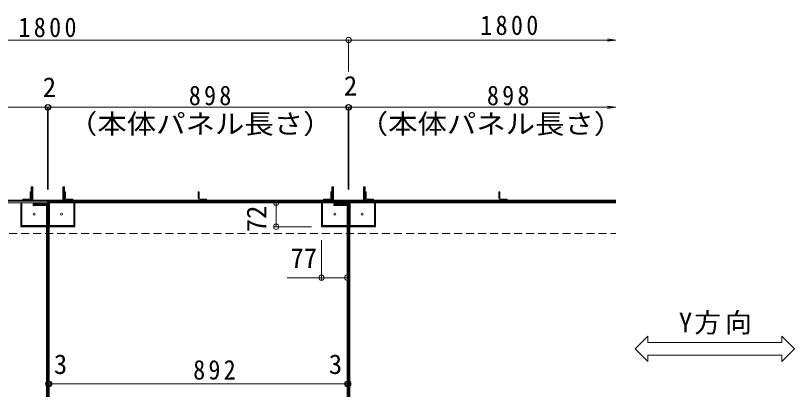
# Model space of a CAD drawing. Units: millimetres on the paper, enlarged 30 times, with parts at other scales. Extents: x -6208 to 7808, y -5850 to 5884.
# Drawn here: x -2290 to 1207, y 3486 to 5164 of the extents above; entities that cross this region are included whole.
import ezdxf
from ezdxf.enums import TextEntityAlignment as Align

# ---------------------------------------------------------------- set-up
doc = ezdxf.new("R2010")
doc.units = ezdxf.units.MM
doc.header["$LTSCALE"] = 30
doc.header["$PDMODE"] = 32
doc.header["$PDSIZE"] = 24
doc.linetypes.add('CHAIN1', pattern=[8, 5, -1, 1, -1])
doc.linetypes.add('DASHED1', pattern=[1.8, 1.2, -0.6])
for name, color, linetype, lineweight in [('2-1', 2, 'DASHED1', 9), ('2-2', 3, 'Continuous', 9), ('2-4', 7, 'Continuous', 9), ('2-5', 6, 'Continuous', 5)]:
    doc.layers.add(name, color=color, linetype=linetype, lineweight=lineweight)
doc.styles.add('ＭＳ ゴシック', font='')
doc.styles.get('ＭＳ ゴシック').set_extended_font_data('MS Gothic')

msp = doc.modelspace()

# ---------------------------------------------------------------- linework, layer by layer
at = {"layer": '2-1', "linetype": 'Continuous'}
for p, q in [((404.68, 4335.89), (-4695.32, 4335.89)), ((404.68, 4331.39), (-4695.32, 4331.39))]:
    msp.add_line(p, q, dxfattribs=at)
at = {"layer": '2-1'}
msp.add_line((-4695.32, 4185.89), (404.68, 4185.89), dxfattribs=at)
at = {"layer": '2-2'}
for p, q in [((-3493.82, 4323.89), (-2146.82, 4323.89)), ((-2151.32, 4323.89), (-2151.32, 2205.89)), ((-2146.82, 4328.39), (-2146.82, 2189.39)), ((-2143.82, 4328.39), (-796.82, 4328.39)), ((-2143.82, 4328.39), (-2143.82, 2189.39)), ((-2143.82, 4323.89), (-796.82, 4323.89)), ((-2139.32, 4323.89), (-2139.32, 2205.89)), ((-801.32, 4323.89), (-801.32, 2205.89)), ((-796.82, 4328.39), (-796.82, 2189.39)), ((-793.82, 4328.39), (404.68, 4328.39)), ((-793.82, 4328.39), (-793.82, 2189.39)), ((-793.82, 4323.89), (404.68, 4323.89)), ((-789.32, 4323.89), (-789.32, 2205.89))]:
    msp.add_line(p, q, dxfattribs=at)
at = {"layer": '2-4'}
for p, q in [((-795.32, 5053.89), (-3495.32, 5053.89)), ((-795.32, 5053.89), (-795.32, 4913.37)), ((-795.32, 5053.89), (404.68, 5053.89)), ((404.68, 5053.89), (367.5, 5058.78)), ((404.68, 5053.89), (367.5, 5048.99)), ((404.68, 4752.29), (367.5, 4757.18)), ((-2146.82, 4752.29), (-3493.82, 4752.29)), ((-2146.82, 4752.29), (-2146.82, 4382.55)), ((-2143.82, 4752.29), (-2146.82, 4752.29)), ((-2143.82, 4752.29), (-2143.82, 4382.55)), ((-796.82, 4752.29), (-2143.82, 4752.29)), ((-796.82, 4752.29), (-796.82, 4382.55)), ((-793.82, 4752.29), (-796.82, 4752.29)), ((-793.82, 4752.29), (-793.82, 4382.55)), ((404.68, 4752.29), (-793.82, 4752.29)), ((404.68, 4752.29), (367.5, 4747.39)), ((-2139.32, 3510.87), (-2143.82, 3510.87)), ((-801.32, 3510.87), (-2139.32, 3510.87)), ((-796.82, 3510.87), (-801.32, 3510.87))]:
    msp.add_line(p, q, dxfattribs=at)
for p in [(-795.32, 5053.89), (-2146.82, 4752.29), (-2143.82, 4752.29), (-796.82, 4752.29), (-793.82, 4752.29), (-2143.82, 3510.87), (-2139.32, 3510.87), (-801.32, 3510.87), (-796.82, 3510.87)]:
    msp.add_point(p, dxfattribs=at)
at = {"layer": '2-5', "color": 7, "lineweight": 9}
for p, q in [((-2220.32, 4373.39), (-2224.82, 4373.39)), ((-2224.82, 4344.89), (-2224.82, 4373.39)), ((-2220.32, 4344.89), (-2220.32, 4373.39)), ((-2070.32, 4373.39), (-2065.82, 4373.39)), ((-2070.32, 4344.89), (-2070.32, 4373.39)), ((-2065.82, 4344.89), (-2065.82, 4373.39)), ((-1470.32, 4373.39), (-1465.82, 4373.39)), ((-1470.32, 4344.89), (-1470.32, 4373.39)), ((-1465.82, 4344.89), (-1465.82, 4373.39)), ((-870.32, 4373.39), (-874.82, 4373.39)), ((-874.82, 4344.89), (-874.82, 4373.39)), ((-870.32, 4344.89), (-870.32, 4373.39)), ((-720.32, 4373.39), (-715.82, 4373.39)), ((-720.32, 4344.89), (-720.32, 4373.39)), ((-715.82, 4344.89), (-715.82, 4373.39)), ((-120.32, 4373.39), (-115.82, 4373.39)), ((-120.32, 4344.89), (-120.32, 4373.39)), ((-115.82, 4344.89), (-115.82, 4373.39)), ((-2257.82, 4335.89), (-2257.82, 4340.39)), ((-2229.32, 4340.39), (-2257.82, 4340.39)), ((-2061.32, 4340.39), (-2032.82, 4340.39)), ((-2032.82, 4335.89), (-2032.82, 4340.39)), ((-1461.32, 4340.39), (-1432.82, 4340.39)), ((-1432.82, 4335.89), (-1432.82, 4340.39)), ((-907.82, 4335.89), (-907.82, 4340.39)), ((-879.32, 4340.39), (-907.82, 4340.39)), ((-711.32, 4340.39), (-682.82, 4340.39)), ((-682.82, 4335.89), (-682.82, 4340.39)), ((-111.32, 4340.39), (-82.82, 4340.39)), ((-82.82, 4335.89), (-82.82, 4340.39)), ((-2229.32, 4335.89), (-2257.82, 4335.89)), ((-2061.32, 4335.89), (-2032.82, 4335.89)), ((-1461.32, 4335.89), (-1432.82, 4335.89)), ((-1120.45, 4323.89), (-1120.45, 4215.89)), ((-879.32, 4335.89), (-907.82, 4335.89)), ((-711.32, 4335.89), (-682.82, 4335.89)), ((-111.32, 4335.89), (-82.82, 4335.89)), ((-1129.45, 4215.89), (-961.61, 4215.89)), ((-916.82, 3978.24), (-916.82, 4155.89)), ((-916.82, 3987.24), (-1070.71, 3987.24)), ((-801.32, 3987.24), (-916.82, 3987.24)), ((491.79, 3668), (548.04, 3724.25)), ((548.04, 3696.12), (548.04, 3724.25)), ((1206.72, 3668), (1150.47, 3724.25)), ((1150.47, 3696.12), (1150.47, 3724.25)), ((548.04, 3696.12), (849.25, 3696.12)), ((1150.47, 3696.12), (849.25, 3696.12)), ((491.79, 3668), (548.04, 3611.75)), ((548.04, 3639.87), (849.25, 3639.87)), ((548.04, 3611.75), (548.04, 3639.87)), ((1150.47, 3639.87), (849.25, 3639.87)), ((1206.72, 3668), (1150.47, 3611.75)), ((1150.47, 3611.75), (1150.47, 3639.87))]:
    msp.add_line(p, q, dxfattribs=at)
at = {"layer": '2-5', "color": 1}
for p, q in [((-2212.82, 4395.89), (-2220.32, 4395.89)), ((-2220.32, 4335.89), (-2220.32, 4395.89)), ((-2212.82, 4335.89), (-2212.82, 4395.89)), ((-2070.32, 4395.89), (-2077.82, 4395.89)), ((-2077.82, 4335.89), (-2077.82, 4395.89)), ((-2070.32, 4335.89), (-2070.32, 4395.89)), ((-862.82, 4395.89), (-870.32, 4395.89)), ((-870.32, 4335.89), (-870.32, 4395.89)), ((-862.82, 4335.89), (-862.82, 4395.89)), ((-720.32, 4395.89), (-727.82, 4395.89)), ((-727.82, 4335.89), (-727.82, 4395.89)), ((-720.32, 4335.89), (-720.32, 4395.89))]:
    msp.add_line(p, q, dxfattribs=at)
at = {"layer": '2-5', "color": 1, "linetype": 'CHAIN1'}
for p, q in [((-2216.57, 4335.89), (-2216.57, 4395.89)), ((-2074.07, 4335.89), (-2074.07, 4395.89)), ((-866.57, 4335.89), (-866.57, 4395.89)), ((-724.07, 4335.89), (-724.07, 4395.89))]:
    msp.add_line(p, q, dxfattribs=at)
at = {"layer": '2-5', "color": 3, "lineweight": 9}
for p, q in [((-2266.82, 4323.89), (-2266.82, 4215.89)), ((-2262.32, 4323.89), (-2262.32, 4220.39)), ((-2028.32, 4323.89), (-2028.32, 4220.39)), ((-2023.82, 4323.89), (-2023.82, 4215.89)), ((-916.82, 4323.89), (-916.82, 4215.89)), ((-912.32, 4323.89), (-912.32, 4220.39)), ((-678.32, 4323.89), (-678.32, 4220.39)), ((-673.82, 4323.89), (-673.82, 4215.89)), ((-2151.32, 4220.39), (-2266.82, 4220.39)), ((-2151.32, 4215.89), (-2266.82, 4215.89)), ((-2139.32, 4220.39), (-2023.82, 4220.39)), ((-2139.32, 4215.89), (-2023.82, 4215.89)), ((-801.32, 4220.39), (-916.82, 4220.39)), ((-801.32, 4215.89), (-916.82, 4215.89)), ((-789.32, 4220.39), (-673.82, 4220.39)), ((-789.32, 4215.89), (-673.82, 4215.89))]:
    msp.add_line(p, q, dxfattribs=at)
at = {"layer": '2-5'}
for p, q in [((-2211.14, 4318.27), (-2211.14, 4312.7)), ((-2210.18, 4319.39), (-2203.76, 4319.39)), ((-2210.03, 4311.59), (-2203.76, 4311.59)), ((-2207.58, 4316.58), (-2207.58, 4314.4)), ((-2206.21, 4316.58), (-2206.21, 4314.4)), ((-2202.65, 4318.27), (-2202.65, 4312.7)), ((-2198.01, 4314.1), (-2201.57, 4314.1)), ((-2201.57, 4312.7), (-2201.57, 4314.1)), ((-2200.65, 4319.39), (-2194.17, 4319.39)), ((-2196.91, 4314.78), (-2200.65, 4314.78)), ((-2200.45, 4311.59), (-2193.96, 4311.59)), ((-2197.68, 4313.76), (-2197.68, 4313.57)), ((-2197.66, 4316.54), (-2197.66, 4317.47)), ((-2197.33, 4316.2), (-2193.96, 4316.2)), ((-2196.6, 4317.24), (-2196.6, 4317.47)), ((-2196.58, 4314.44), (-2196.58, 4313.57)), ((-2193.39, 4316.9), (-2196.26, 4316.9)), ((-2193.05, 4317.24), (-2193.05, 4318.27)), ((-2191.98, 4316.01), (-2191.98, 4314.97)), ((-2191.98, 4313.36), (-2191.98, 4311.92)), ((-2191.95, 4319.05), (-2191.95, 4317.59)), ((-2191.65, 4316.35), (-2189.26, 4316.35)), ((-2191.65, 4314.63), (-2189.27, 4314.63)), ((-2191.65, 4313.7), (-2189.27, 4313.7)), ((-2185.23, 4311.59), (-2191.65, 4311.59)), ((-2185.23, 4319.39), (-2191.62, 4319.39)), ((-2191.62, 4317.26), (-2189.26, 4317.26)), ((-2184.89, 4319.05), (-2184.89, 4311.92)), ((-2183.81, 4311.92), (-2183.81, 4319.05)), ((-2183.48, 4319.39), (-2179.49, 4319.39)), ((-2181.31, 4311.59), (-2183.48, 4311.59)), ((-2180.97, 4311.92), (-2180.97, 4314.94)), ((-2179.61, 4311.82), (-2180.63, 4315)), ((-2175.67, 4311.59), (-2179.29, 4311.59)), ((-2179.17, 4319.15), (-2178.56, 4317.06)), ((-2178.14, 4319.05), (-2178.14, 4317.12)), ((-2177.8, 4319.39), (-2175.67, 4319.39)), ((-2175.34, 4311.92), (-2175.34, 4319.05)), ((-2173.91, 4319.05), (-2173.91, 4312.7)), ((-2170.7, 4319.39), (-2173.57, 4319.39)), ((-2172.79, 4311.59), (-2166.86, 4311.59)), ((-2170.37, 4319.05), (-2170.37, 4318.16)), ((-2170.37, 4315.41), (-2170.37, 4314.25)), ((-2170.26, 4315.52), (-2169.39, 4315.52)), ((-2169.28, 4319.05), (-2169.28, 4318.16)), ((-2169.28, 4315.41), (-2169.28, 4314.25)), ((-2168.95, 4319.39), (-2166.08, 4319.39)), ((-2165.75, 4319.05), (-2165.75, 4312.7)), ((-2164.34, 4319.05), (-2164.34, 4317.08)), ((-2164.33, 4311.92), (-2164.33, 4313.59)), ((-2161.12, 4319.39), (-2164, 4319.39)), ((-2164, 4311.59), (-2161.13, 4311.59)), ((-2160.8, 4311.92), (-2160.8, 4313.89)), ((-2160.79, 4319.05), (-2160.79, 4316.75)), ((-2159.73, 4319.05), (-2159.73, 4316.75)), ((-2159.73, 4311.92), (-2159.73, 4313.89)), ((-2156.15, 4319.39), (-2159.4, 4319.39)), ((-2159.4, 4311.59), (-2156.15, 4311.59)), ((-2155.82, 4319.05), (-2155.82, 4311.92)), ((-2152.07, 4221.14), (-2152.07, 4323.14)), ((-2138.57, 4221.14), (-2138.57, 4323.14)), ((-861.14, 4318.27), (-861.14, 4312.7)), ((-860.18, 4319.39), (-853.76, 4319.39)), ((-860.03, 4311.59), (-853.76, 4311.59)), ((-857.58, 4316.58), (-857.58, 4314.4)), ((-856.21, 4316.58), (-856.21, 4314.4)), ((-852.65, 4318.27), (-852.65, 4312.7)), ((-848.01, 4314.1), (-851.57, 4314.1)), ((-851.57, 4312.7), (-851.57, 4314.1)), ((-850.65, 4319.39), (-844.17, 4319.39)), ((-846.91, 4314.78), (-850.65, 4314.78)), ((-850.45, 4311.59), (-843.96, 4311.59)), ((-847.68, 4313.76), (-847.68, 4313.57)), ((-847.66, 4316.54), (-847.66, 4317.47)), ((-847.33, 4316.2), (-843.96, 4316.2)), ((-846.6, 4317.24), (-846.6, 4317.47)), ((-846.58, 4314.44), (-846.58, 4313.57)), ((-843.39, 4316.9), (-846.26, 4316.9)), ((-843.05, 4317.24), (-843.05, 4318.27)), ((-841.98, 4316.01), (-841.98, 4314.97)), ((-841.98, 4313.36), (-841.98, 4311.92)), ((-841.95, 4319.05), (-841.95, 4317.59)), ((-841.65, 4316.35), (-839.26, 4316.35)), ((-841.65, 4314.63), (-839.27, 4314.63)), ((-841.65, 4313.7), (-839.27, 4313.7)), ((-835.23, 4311.59), (-841.65, 4311.59)), ((-835.23, 4319.39), (-841.62, 4319.39)), ((-841.62, 4317.26), (-839.26, 4317.26)), ((-834.89, 4319.05), (-834.89, 4311.92)), ((-833.81, 4311.92), (-833.81, 4319.05)), ((-833.48, 4319.39), (-829.49, 4319.39)), ((-831.31, 4311.59), (-833.48, 4311.59)), ((-830.97, 4311.92), (-830.97, 4314.94)), ((-829.61, 4311.82), (-830.63, 4315)), ((-825.67, 4311.59), (-829.29, 4311.59)), ((-829.17, 4319.15), (-828.56, 4317.06)), ((-828.14, 4319.05), (-828.14, 4317.12)), ((-827.8, 4319.39), (-825.67, 4319.39)), ((-825.34, 4311.92), (-825.34, 4319.05)), ((-823.91, 4319.05), (-823.91, 4312.7)), ((-820.7, 4319.39), (-823.57, 4319.39)), ((-822.79, 4311.59), (-816.86, 4311.59)), ((-820.37, 4319.05), (-820.37, 4318.16)), ((-820.37, 4315.41), (-820.37, 4314.25)), ((-820.26, 4315.52), (-819.39, 4315.52)), ((-819.28, 4319.05), (-819.28, 4318.16)), ((-819.28, 4315.41), (-819.28, 4314.25)), ((-818.95, 4319.39), (-816.08, 4319.39)), ((-815.75, 4319.05), (-815.75, 4312.7)), ((-814.34, 4319.05), (-814.34, 4317.08)), ((-814.33, 4311.92), (-814.33, 4313.59)), ((-811.12, 4319.39), (-814, 4319.39)), ((-814, 4311.59), (-811.13, 4311.59)), ((-810.8, 4311.92), (-810.8, 4313.89)), ((-810.79, 4319.05), (-810.79, 4316.75)), ((-809.73, 4319.05), (-809.73, 4316.75)), ((-809.73, 4311.92), (-809.73, 4313.89)), ((-806.15, 4319.39), (-809.4, 4319.39)), ((-809.4, 4311.59), (-806.15, 4311.59)), ((-805.82, 4319.05), (-805.82, 4311.92)), ((-802.07, 4221.14), (-802.07, 4323.14)), ((-788.57, 4221.14), (-788.57, 4323.14)), ((-2152.07, 4221.14), (-2261.57, 4221.14)), ((-2138.57, 4221.14), (-2029.07, 4221.14)), ((-802.07, 4221.14), (-911.57, 4221.14)), ((-788.57, 4221.14), (-679.07, 4221.14))]:
    msp.add_line(p, q, dxfattribs=at)
at = {"layer": '2-5', "color": 1, "linetype": 'DASHED1'}
msp.add_line((-2077.82, 4215.89), (-2070.32, 4215.89), dxfattribs=at)
at = {"layer": '2-5'}
for points in [[(-2152.07, 4323.14), (-2261.57, 4323.14), (-2261.57, 4221.14)], [(-2138.57, 4323.14), (-2029.07, 4323.14), (-2029.07, 4221.14)], [(-802.07, 4323.14), (-911.57, 4323.14), (-911.57, 4221.14)], [(-788.57, 4323.14), (-679.07, 4323.14), (-679.07, 4221.14)]]:
    msp.add_lwpolyline(points, dxfattribs=at)
for centre in [(-2206.82, 4272.14), (-2083.82, 4272.14), (-856.82, 4272.14), (-733.82, 4272.14)]:
    msp.add_circle(centre, 4.5, dxfattribs=at)
at = {"layer": '2-5', "color": 7, "lineweight": 9}
for centre, radius, start, end in [((-2229.32, 4344.89), 9, 270, 0), ((-2229.32, 4344.89), 4.5, 270, 0), ((-2061.32, 4344.89), 9, 180, 270), ((-2061.32, 4344.89), 4.5, 180, 270), ((-1461.32, 4344.89), 9, 180, 270), ((-1461.32, 4344.89), 4.5, 180, 270), ((-879.32, 4344.89), 9, 270, 0), ((-879.32, 4344.89), 4.5, 270, 0), ((-711.32, 4344.89), 9, 180, 270), ((-711.32, 4344.89), 4.5, 180, 270), ((-111.32, 4344.89), 9, 180, 270), ((-111.32, 4344.89), 4.5, 180, 270)]:
    msp.add_arc(centre, radius, start, end, dxfattribs=at)
at = {"layer": '2-5'}
for centre, radius, start, end in [((-2210.03, 4318.27), 1.11, 90, 180), ((-2210.03, 4312.7), 1.11, 180, 270), ((-2206.89, 4316.58), 0.683, 0, 180), ((-2206.89, 4314.4), 0.683, 180, 0), ((-2203.76, 4318.27), 1.11, 0, 90), ((-2203.76, 4312.7), 1.11, 270, 0), ((-2196.52, 4317.08), 5.05, 157.09198, 202.90802), ((-2200.45, 4312.7), 1.11, 180, 270), ((-2200.65, 4318.83), 0.557, 90, 157.09198), ((-2200.65, 4315.34), 0.557, 202.90802, 270), ((-2198.01, 4313.76), 0.334, 0, 90), ((-2197.13, 4313.57), 0.55, 180, 0), ((-2197.13, 4317.47), 0.531, 0, 180), ((-2197.33, 4316.54), 0.334, 180, 270), ((-2196.91, 4314.44), 0.334, 0, 90), ((-2196.26, 4317.24), 0.334, 180, 270), ((-2194.17, 4318.27), 1.11, 0, 90), ((-2193.96, 4315.64), 0.557, 22.89888, 90), ((-2193.96, 4312.15), 0.557, 270, 337.10112), ((-2198.1, 4313.9), 5.05, 337.10112, 22.89888), ((-2193.39, 4317.24), 0.334, 270, 0), ((-2191.65, 4316.01), 0.334, 90, 180), ((-2191.65, 4314.97), 0.334, 180, 270), ((-2191.65, 4313.36), 0.334, 90, 180), ((-2191.65, 4311.92), 0.334, 180, 270), ((-2191.62, 4319.05), 0.334, 90, 180), ((-2191.62, 4317.59), 0.334, 180, 270), ((-2189.27, 4314.17), 0.467, 270, 90), ((-2189.26, 4316.8), 0.456, 270, 90), ((-2185.23, 4319.05), 0.334, 0, 90), ((-2185.23, 4311.92), 0.334, 270, 0), ((-2183.48, 4319.05), 0.334, 90, 180), ((-2183.48, 4311.92), 0.334, 180, 270), ((-2181.31, 4311.92), 0.334, 270, 0), ((-2180.8, 4314.94), 0.176, 17.75635, 180), ((-2179.29, 4311.92), 0.334, 197.75635, 270), ((-2179.49, 4319.05), 0.334, 16.48875, 90), ((-2178.35, 4317.12), 0.215, 196.48875, 0), ((-2177.8, 4319.05), 0.334, 90, 180), ((-2175.67, 4319.05), 0.334, 0, 90), ((-2175.67, 4311.92), 0.334, 270, 0), ((-2173.57, 4319.05), 0.334, 90, 180), ((-2172.79, 4312.7), 1.11, 180, 270), ((-2170.7, 4319.05), 0.334, 0, 90), ((-2169.83, 4318.16), 0.543, 180, 0), ((-2170.26, 4315.41), 0.111, 90, 180), ((-2169.83, 4314.25), 0.543, 180, 0), ((-2169.39, 4315.41), 0.111, 0, 90), ((-2168.95, 4319.05), 0.334, 90, 180), ((-2166.86, 4312.7), 1.11, 270, 0), ((-2166.08, 4319.05), 0.334, 0, 90), ((-2164, 4319.05), 0.334, 90, 180), ((-2163.22, 4317.08), 1.11, 180, 233.71985), ((-2163.22, 4313.59), 1.11, 119.42073, 180), ((-2164, 4311.92), 0.334, 180, 270), ((-2161.82, 4318.99), 3.49, 233.71985, 266.57183), ((-2161.4, 4310.36), 4.82, 97.33171, 119.42073), ((-2162.04, 4315.32), 0.187, 277.33171, 86.57183), ((-2161.13, 4311.92), 0.334, 270, 0), ((-2161.12, 4319.05), 0.334, 0, 90), ((-2160.26, 4316.75), 0.529, 180, 0), ((-2160.26, 4313.89), 0.534, 0, 180), ((-2159.4, 4319.05), 0.334, 90, 180), ((-2159.4, 4311.92), 0.334, 180, 270), ((-2156.15, 4319.05), 0.334, 0, 90), ((-2156.15, 4311.92), 0.334, 270, 0), ((-860.03, 4318.27), 1.11, 90, 180), ((-860.03, 4312.7), 1.11, 180, 270), ((-856.89, 4316.58), 0.683, 0, 180), ((-856.89, 4314.4), 0.683, 180, 0), ((-853.76, 4318.27), 1.11, 0, 90), ((-853.76, 4312.7), 1.11, 270, 0), ((-846.52, 4317.08), 5.05, 157.09198, 202.90802), ((-850.45, 4312.7), 1.11, 180, 270), ((-850.65, 4318.83), 0.557, 90, 157.09198), ((-850.65, 4315.34), 0.557, 202.90802, 270), ((-848.01, 4313.76), 0.334, 0, 90), ((-847.13, 4313.57), 0.55, 180, 0), ((-847.13, 4317.47), 0.531, 0, 180), ((-847.33, 4316.54), 0.334, 180, 270), ((-846.91, 4314.44), 0.334, 0, 90), ((-846.26, 4317.24), 0.334, 180, 270), ((-844.17, 4318.27), 1.11, 0, 90), ((-843.96, 4315.64), 0.557, 22.89888, 90), ((-843.96, 4312.15), 0.557, 270, 337.10112), ((-848.1, 4313.9), 5.05, 337.10112, 22.89888), ((-843.39, 4317.24), 0.334, 270, 0), ((-841.65, 4316.01), 0.334, 90, 180), ((-841.65, 4314.97), 0.334, 180, 270), ((-841.65, 4313.36), 0.334, 90, 180), ((-841.65, 4311.92), 0.334, 180, 270), ((-841.62, 4319.05), 0.334, 90, 180), ((-841.62, 4317.59), 0.334, 180, 270), ((-839.27, 4314.17), 0.467, 270, 90), ((-839.26, 4316.8), 0.456, 270, 90), ((-835.23, 4319.05), 0.334, 0, 90), ((-835.23, 4311.92), 0.334, 270, 0), ((-833.48, 4319.05), 0.334, 90, 180), ((-833.48, 4311.92), 0.334, 180, 270), ((-831.31, 4311.92), 0.334, 270, 0), ((-830.8, 4314.94), 0.176, 17.75635, 180), ((-829.29, 4311.92), 0.334, 197.75635, 270), ((-829.49, 4319.05), 0.334, 16.48875, 90), ((-828.35, 4317.12), 0.215, 196.48875, 0), ((-827.8, 4319.05), 0.334, 90, 180), ((-825.67, 4319.05), 0.334, 0, 90), ((-825.67, 4311.92), 0.334, 270, 0), ((-823.57, 4319.05), 0.334, 90, 180), ((-822.79, 4312.7), 1.11, 180, 270), ((-820.7, 4319.05), 0.334, 0, 90), ((-819.83, 4318.16), 0.543, 180, 0), ((-820.26, 4315.41), 0.111, 90, 180), ((-819.83, 4314.25), 0.543, 180, 0), ((-819.39, 4315.41), 0.111, 0, 90), ((-818.95, 4319.05), 0.334, 90, 180), ((-816.86, 4312.7), 1.11, 270, 0), ((-816.08, 4319.05), 0.334, 0, 90), ((-814, 4319.05), 0.334, 90, 180), ((-813.22, 4317.08), 1.11, 180, 233.71985), ((-813.22, 4313.59), 1.11, 119.42073, 180), ((-814, 4311.92), 0.334, 180, 270), ((-811.82, 4318.99), 3.49, 233.71985, 266.57183), ((-811.4, 4310.36), 4.82, 97.33171, 119.42073), ((-812.04, 4315.32), 0.187, 277.33171, 86.57183), ((-811.13, 4311.92), 0.334, 270, 0), ((-811.12, 4319.05), 0.334, 0, 90), ((-810.26, 4316.75), 0.529, 180, 0), ((-810.26, 4313.89), 0.534, 0, 180), ((-809.4, 4319.05), 0.334, 90, 180), ((-809.4, 4311.92), 0.334, 180, 270), ((-806.15, 4319.05), 0.334, 0, 90), ((-806.15, 4311.92), 0.334, 270, 0)]:
    msp.add_arc(centre, radius, start, end, dxfattribs=at)
at = {"layer": '2-5', "color": 7}
for p in [(-1120.45, 4323.89), (-1120.45, 4215.89), (-916.82, 3987.24), (-801.32, 3987.24)]:
    msp.add_point(p, dxfattribs=at)

# ---------------------------------------------------------------- texts
at = {"layer": '2-4', "color": 2, "style": 'ＭＳ ゴシック'}
for s, p in [('2', (-2168.19, 4772.4)), ('2', (-816.23, 4778.46)), ('3', (-2118.47, 3528.87)), ('3', (-883.97, 3528.87))]:
    msp.add_text(s, height=87.98, dxfattribs=at).set_placement(p, align=Align.BOTTOM_LEFT)
at = {"layer": '2-4', "color": 2, "char_height": 87.98, "attachment_point": 7, "style": 'ＭＳ ゴシック'}
for s, insert in [('\\T1.28;\\W0.9;1800', (-2277.63, 5066.03)), ('\\T1.27;\\W0.9;898', (-1512.46, 4760.16)), ('\\T1.27;\\W0.9;892', (-1492.82, 3528.87))]:
    msp.add_mtext(s, dxfattribs=dict(at, insert=insert))
at = {"layer": '2-5', "color": 2, "style": 'ＭＳ ゴシック', "width": 1.1}
for p in [(-2055.13, 4607.49), (-749.69, 4607.49)]:
    msp.add_text('（本体パネル長さ）', height=87.98, dxfattribs=at).set_placement(p, align=Align.BOTTOM_LEFT)
at = {"layer": '2-5', "color": 2, "style": 'ＭＳ ゴシック'}
msp.add_text('72', height=87.98, rotation=90, dxfattribs=at).set_placement((-1138.45, 4191.24), align=Align.BOTTOM_LEFT)
msp.add_text('77', height=87.98, dxfattribs=at).set_placement((-1056.35, 4005.24), align=Align.BOTTOM_LEFT)
at = {"layer": '2-5', "color": 2, "char_height": 87.98, "attachment_point": 7, "style": 'ＭＳ ゴシック'}
for s, insert in [('\\T1.28;\\W0.9;1800', (-204.05, 5075.41)), ('\\T1.27;\\W0.9;898', (-173.93, 4760.16)), ('\\T1.15;Y方向', (688, 3731.89))]:
    msp.add_mtext(s, dxfattribs=dict(at, insert=insert))

doc.saveas('drawing.dxf')
